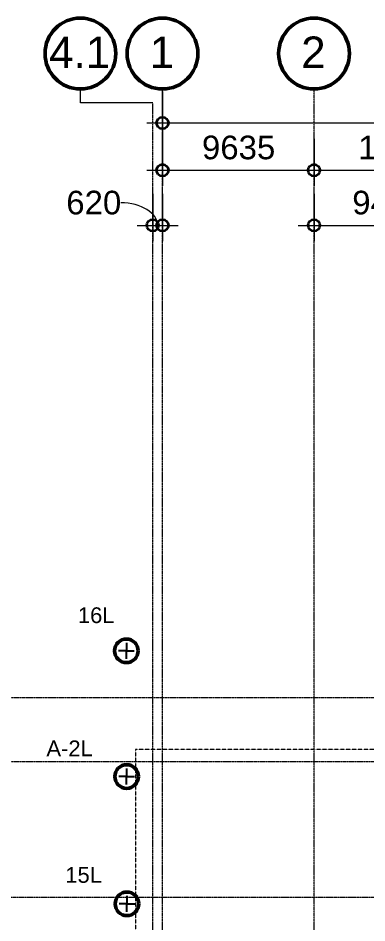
# Model space of a CAD drawing. Header units: millimetres. Extents: x 984 to 425800, y -34355 to 59419.
# Drawn here: x 93999 to 116180, y 1956 to 59419 of the extents above; entities that cross this region are included whole.
import ezdxf

# ---------------------------------------------------------------- set-up
doc = ezdxf.new("R2010")
doc.units = ezdxf.units.MM
doc.linetypes.add('DPA_Grid _ Level 100', pattern=[10, 5.5, -1.6, 1.3, -1.6])
doc.linetypes.add('DPA_Hidden 100', pattern=[7.2, 4.7, -2.5])
for name, color, linetype, lineweight in [('A-ANNO-DIMS', 1, 'Continuous', 9), ('A-ANNO-DIMS-500', 1, 'Continuous', 9), ('A-ANNO-NOTE', 3, 'Continuous', 25), ('A-DETL', 1, 'Continuous', 70), ('G-ANNO-TEXT', 3, 'Continuous', 9), ('S-GRID', 251, 'Continuous', 9), ('S-GRID-IDEN', 3, 'Continuous', 50)]:
    doc.layers.add(name, color=color, linetype=linetype, lineweight=lineweight)
doc.styles.add('Arial_2', font='arial.ttf', dxfattribs={"height": 2000})
doc.styles.add('Arial_3', font='arial.ttf', dxfattribs={"height": 1500})
doc.styles.add('Arial_4', font='arial.ttf', dxfattribs={"height": 1000})
doc.dimstyles.new('DPA-DIM-3_0_C-C', dxfattribs={"dimscale": 304.8, "dimtxt": 1530.3891, "dimasz": 2.46063, "dimexe": 3.28084, "dimexo": 0.0625, "dimgap": 0.82021, "dimtad": 1, "dimdec": 0, "dimzin": 0, "dimdsep": 46, "dimtxsty": 'Arial_3', "dimblk1": 'DOTBLANK', "dimblk2": 'DOTBLANK', "dimsah": 1, "dimcen": 0.09, "dimdle": 3.28084, "dimadec": 8, "dimazin": 0, "dimtfac": 1, "dimtdec": 4, "dimtix": 1, "dimtmove": 0, "dimatfit": 3, "dimfxl": 6.56168, "dimfxlon": 1, "dimtvp": 1, "dimtolj": 1, "dimtzin": 0, "dimarcsym": 2})
doc.dimstyles.new('DPA-DIM-3_0_C-C_1', dxfattribs={"dimscale": 304.8, "dimtxt": 1530.3891, "dimasz": 2.46063, "dimexe": 3.28084, "dimexo": 0.0625, "dimgap": 0.82021, "dimtad": 1, "dimdec": 0, "dimzin": 0, "dimdsep": 46, "dimtxsty": 'Arial_3', "dimblk1": 'DOTBLANK', "dimblk2": 'DOTBLANK', "dimsah": 1, "dimcen": 0.09, "dimdle": 3.28084, "dimadec": 8, "dimazin": 0, "dimtfac": 1, "dimtdec": 4, "dimtix": 1, "dimtmove": 1, "dimatfit": 3, "dimfxl": 6.56168, "dimfxlon": 1, "dimtvp": 1, "dimtolj": 1, "dimtzin": 0, "dimarcsym": 2})

# ---------------------------------------------------------------- blocks, each defined once
blk = doc.blocks.new('Grid - 100 Scale-2291345-4110-01 GROUND LEVEL - REFLECTED CEILING PLAN')
at = {"layer": 'S-GRID-IDEN'}
blk.add_circle((0, 0), 4.5, dxfattribs=at)
blk = doc.blocks.new('DIMBLOCK1-4110-01 GROUND LEVEL - REFLECTED CEILING PLAN')
at = {"layer": 'A-ANNO-DIMS-500'}
for p, q in [((103181, 54757), (103181, 51757)), ((103181, 52757), (103181, 54757)), ((392481, 54757), (392481, 51757)), ((392481, 52757), (392481, 54757)), ((102181, 52757), (393481, 52757))]:
    blk.add_line(p, q, dxfattribs=at)
at = {"layer": 'A-ANNO-DIMS-500', "lineweight": 35}
for centre in [(103181, 52757), (392481, 52757)]:
    blk.add_circle(centre, 375, dxfattribs=at)
at = {"layer": 'A-ANNO-DIMS-500', "color": 0, "insert": (244370, 54954), "char_height": 1500, "width": 8306.48, "attachment_point": 1, "line_spacing_factor": 0.941778, "style": 'Arial_3'}
blk.add_mtext('289300', dxfattribs=at)
blk = doc.blocks.new('_DotBlank')
at = {"color": 0, "linetype": 'ByBlock', "lineweight": -2}
blk.add_line((-0.5, 0), (-1, 0), dxfattribs=at)
blk.add_circle((0, 0), 0.5, dxfattribs=at)
blk = doc.blocks.new('DIMBLOCK2-4110-01 GROUND LEVEL - REFLECTED CEILING PLAN')
at = {"layer": 'A-ANNO-DIMS-500'}
for p, q in [((103181, 51757), (103181, 48757)), ((103181, 49757), (103181, 51757)), ((112816, 51757), (112816, 48757)), ((112816, 49757), (112816, 51757)), ((102181, 49757), (112816, 49757))]:
    blk.add_line(p, q, dxfattribs=at)
at = {"layer": 'A-ANNO-DIMS-500', "lineweight": 35}
for centre in [(103181, 49757), (112816, 49757)]:
    blk.add_circle(centre, 375, dxfattribs=at)
at = {"layer": 'A-ANNO-DIMS-500', "color": 0, "insert": (105691, 51954), "char_height": 1500, "width": 5537.65, "attachment_point": 1, "line_spacing_factor": 0.941778, "style": 'Arial_3'}
blk.add_mtext('9635', dxfattribs=at)
blk = doc.blocks.new('DIMBLOCK3-4110-01 GROUND LEVEL - REFLECTED CEILING PLAN')
at = {"layer": 'A-ANNO-DIMS-500'}
for p, q in [((112816, 51757), (112816, 48757)), ((112816, 49757), (112816, 51757)), ((124216, 51757), (124216, 48757)), ((124216, 49757), (124216, 51757)), ((112816, 49757), (124216, 49757))]:
    blk.add_line(p, q, dxfattribs=at)
at = {"layer": 'A-ANNO-DIMS-500', "lineweight": 35}
for centre in [(112816, 49757), (124216, 49757)]:
    blk.add_circle(centre, 375, dxfattribs=at)
at = {"layer": 'A-ANNO-DIMS-500', "color": 0, "insert": (115632, 51954), "char_height": 1500, "width": 6922.07, "attachment_point": 1, "line_spacing_factor": 0.941778, "style": 'Arial_3'}
blk.add_mtext('11400', dxfattribs=at)
blk = doc.blocks.new('DPA_GM_ROW_Node - Small-3986038-4110-01 GROUND LEVEL - REFLECTED CEILING PLAN')
at = {"layer": 'A-ANNO-NOTE'}
for p, q in [((0, 0), (-1, 0)), ((0, 1), (0, 0)), ((0, 0), (1, 0)), ((0, -1), (0, 0))]:
    blk.add_line(p, q, dxfattribs=at)
at = {"layer": 'A-ANNO-NOTE', "lineweight": 50}
blk.add_circle((0, 0), 1.5, dxfattribs=at)
blk = doc.blocks.new('DIMBLOCK35-4110-01 GROUND LEVEL - REFLECTED CEILING PLAN')
at = {"layer": 'A-ANNO-DIMS-500'}
for p, q in [((112816, 48257), (112816, 45257)), ((112816, 46257), (112816, 48257)), ((122293, 48257), (122293, 45257)), ((122293, 46257), (122293, 48257)), ((111816, 46257), (123293, 46257))]:
    blk.add_line(p, q, dxfattribs=at)
at = {"layer": 'A-ANNO-DIMS-500', "lineweight": 35}
for centre in [(112816, 46257), (122293, 46257)]:
    blk.add_circle(centre, 375, dxfattribs=at)
at = {"layer": 'A-ANNO-DIMS-500', "color": 0, "insert": (115247, 48454), "char_height": 1500, "width": 5537.65, "attachment_point": 1, "line_spacing_factor": 0.941778, "style": 'Arial_3'}
blk.add_mtext('9477', dxfattribs=at)
blk = doc.blocks.new('DIMBLOCK46-4110-01 GROUND LEVEL - REFLECTED CEILING PLAN')
at = {"layer": 'A-ANNO-DIMS-500'}
for p, q in [((102561, 48257), (102561, 45257)), ((102561, 46257), (102561, 48257)), ((103181, 48257), (103181, 45257)), ((103181, 46257), (103181, 48257)), ((101561, 46257), (104181, 46257))]:
    blk.add_line(p, q, dxfattribs=at)
at = {"layer": 'A-ANNO-DIMS-500', "lineweight": 35}
for centre in [(102561, 46257), (103181, 46257)]:
    blk.add_circle(centre, 375, dxfattribs=at)
at = {"layer": 'A-ANNO-DIMS-500'}
blk.add_ellipse((100524, 46257), major_axis=(2347, 0), ratio=0.608193, start_param=0, end_param=1.570796, dxfattribs=at)
at = {"layer": 'A-ANNO-DIMS-500', "color": 0, "insert": (97063, 48454), "char_height": 1500, "width": 4153.24, "attachment_point": 1, "line_spacing_factor": 0.941778, "style": 'Arial_3'}
blk.add_mtext('620', dxfattribs=at)

msp = doc.modelspace()

# ---------------------------------------------------------------- linework, layer by layer
at = {"layer": 'A-DETL', "linetype": 'DPA_Hidden 100', "lineweight": 9}
for p, q in [((120572.8, 12966.4), (101460.8, 12966.4)), ((101460.8, 12966.4), (101460.8, -17276.1))]:
    msp.add_line(p, q, dxfattribs=at)
at = {"layer": 'S-GRID'}
for p, q in [((97963.7, 54038.7), (97963.7, 54919.2)), ((102560.8, 54038.7), (97963.7, 54038.7))]:
    msp.add_line(p, q, dxfattribs=at)
at = {"layer": 'S-GRID', "linetype": 'DPA_Grid _ Level 100'}
for p, q in [((103180.8, -30782.3), (103180.8, 54919.2)), ((112815.8, -30742.3), (112815.8, 54919.2)), ((102560.8, -30782.3), (102560.8, 54038.7)), ((415577.1, 16252), (62413.8, 16252)), ((415577.1, 12194), (59238.8, 12194)), ((414674.9, 3579), (59238.8, 3579))]:
    msp.add_line(p, q, dxfattribs=at)

# ---------------------------------------------------------------- block references
at = {"layer": 'A-ANNO-NOTE', "xscale": 500, "yscale": 500, "zscale": 500}
for p in [(100885.7, 19234.9), (100902.1, 11251.9), (100920, 3168.4)]:
    msp.add_blockref('DPA_GM_ROW_Node - Small-3986038-4110-01 GROUND LEVEL - REFLECTED CEILING PLAN', p, dxfattribs=at)
at = {"layer": 'S-GRID-IDEN', "xscale": 499.9999999999995, "yscale": 499.9999999999995, "zscale": 499.9999999999995}
for p in [(97963.7, 57169.2), (103180.8, 57169.2), (112815.8, 57169.2)]:
    msp.add_blockref('Grid - 100 Scale-2291345-4110-01 GROUND LEVEL - REFLECTED CEILING PLAN', p, dxfattribs=at)

# ---------------------------------------------------------------- texts
at = {"layer": 'G-ANNO-TEXT', "color": 7, "char_height": 1000, "attachment_point": 1, "style": 'Arial_4'}
for s, insert, width in [('16L', (97800.9, 21996.7), 2886.075), ('A-2L', (95800.9, 13541.4), 3647.678), ('15L', (97000.9, 5502.9), 2886.075)]:
    msp.add_mtext(s, dxfattribs=dict(at, insert=insert, width=width))
at = {"layer": 'S-GRID-IDEN', "lineweight": 9, "char_height": 2000, "attachment_point": 1, "style": 'Arial_2'}
for s, insert, width in [('4.1', (95974.7, 58248.7), 4729.956), ('1', (102364.3, 58248.7), 1883.966), ('2', (111999.3, 58248.7), 1883.966)]:
    msp.add_mtext(s, dxfattribs=dict(at, insert=insert, width=width))

# ---------------------------------------------------------------- dimensions: what is measured, and where the dimension line sits
at = {"layer": 'A-ANNO-DIMS'}
for base, p1, p2, override, picture, middle in [((392480.8, 52757), (103180.8, 54757), (392480.8, 54757), {"dimpost": '<>', "dimfxl": 289300}, 'DIMBLOCK1-4110-01 GROUND LEVEL - REFLECTED CEILING PLAN', (247830.8, 53773.4)), ((112815.8, 49757), (103180.8, 51757), (112815.8, 51757), {"dimpost": '<>', "dimfxl": 9635}, 'DIMBLOCK2-4110-01 GROUND LEVEL - REFLECTED CEILING PLAN', (107998.3, 50773.4)), ((124215.8, 49757), (112815.8, 51757), (124215.8, 51757), {"dimpost": '<>', "dimfxl": 11400}, 'DIMBLOCK3-4110-01 GROUND LEVEL - REFLECTED CEILING PLAN', (118515.8, 50772.9)), ((122292.8, 46257), (112815.8, 48257), (122292.8, 48257), {"dimpost": '<>', "dimfxl": 9477.000119}, 'DIMBLOCK35-4110-01 GROUND LEVEL - REFLECTED CEILING PLAN', (117554.3, 47272.9))]:
    dim = msp.add_linear_dim(base=base, p1=p1, p2=p2, dimstyle='DPA-DIM-3_0_C-C', override=override, dxfattribs=at)
    dim.commit()
    dim.dimension.update_dxf_attribs({"geometry": picture, "text_midpoint": middle})
dim = msp.add_linear_dim(base=(103180.8, 46257), p1=(102560.8, 48257), p2=(103180.8, 48257), dimstyle='DPA-DIM-3_0_C-C_1', override={"dimpost": '<>', "dimfxl": 620}, dxfattribs=at)
dim.commit()
dim.dimension.update_dxf_attribs({"geometry": 'DIMBLOCK46-4110-01 GROUND LEVEL - REFLECTED CEILING PLAN', "text_midpoint": (99139.7, 47454.4), "dimtype": 160})

doc.saveas('drawing.dxf')
